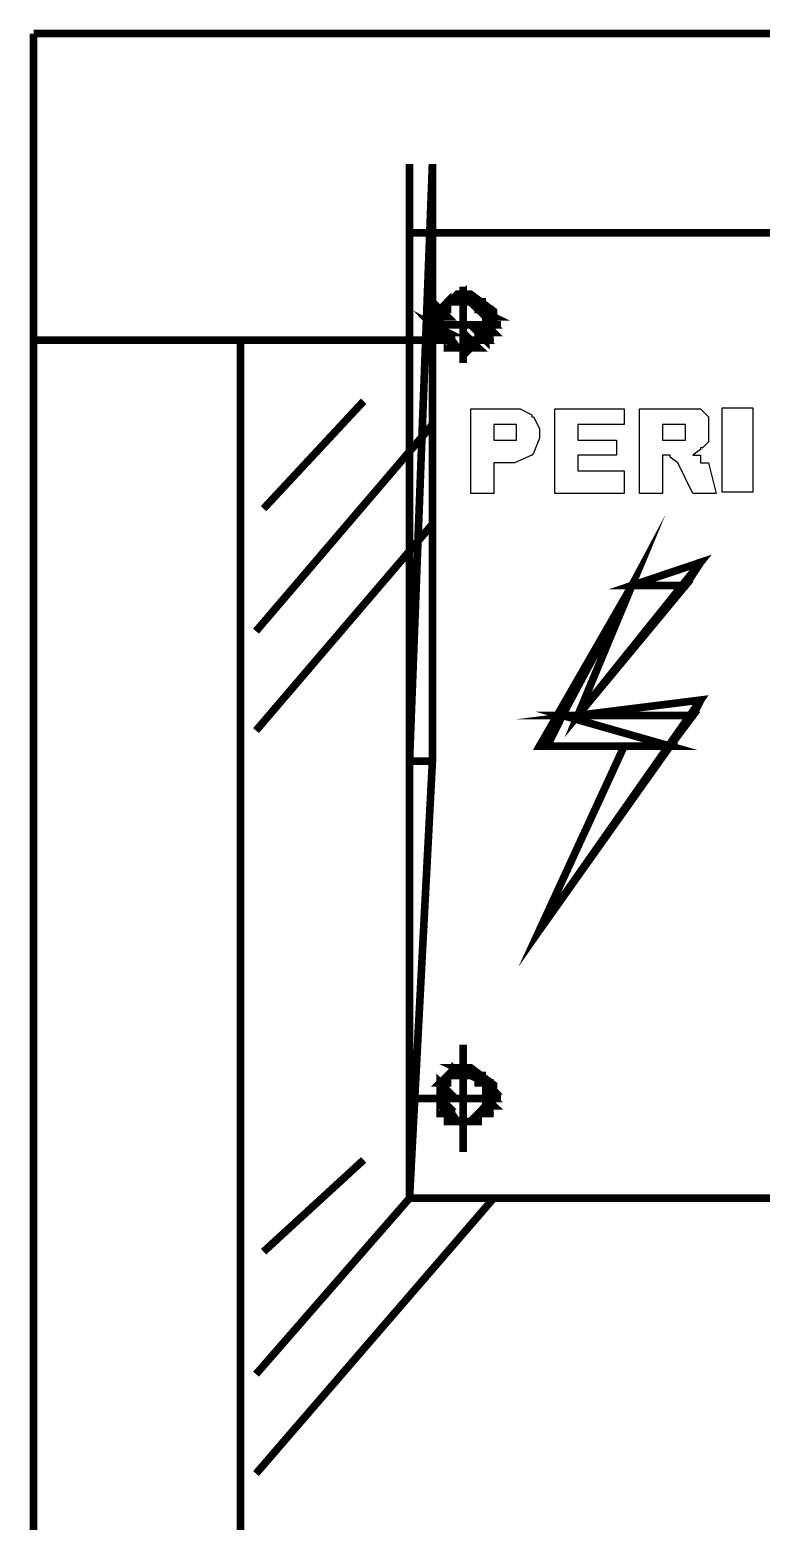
# Model space of a CAD drawing. Extents: x 219 to 1226, y 175 to 465.
# Drawn here: x 259.91 to 263.95, y 236.7 to 244.95 of the extents above; entities that cross this region are included whole.
import ezdxf

# ---------------------------------------------------------------- set-up
doc = ezdxf.new("R2010")
doc.units = 0
doc.header["$MEASUREMENT"] = 0
doc.layers.add('C00-00-00-BLACK', color=7, linetype='Continuous')
doc.layers.add('CFF-00-00', color=1, linetype='Continuous')

msp = doc.modelspace()

# ---------------------------------------------------------------- linework, layer by layer
at = {"layer": 'C00-00-00-BLACK', "const_width": 0.0423}
for points in [[(259.9295, 244.9316), (259.9295, 211.9936)], [(259.9295, 244.9316), (272.3568, 244.9316)], [(262.0091, 244.2096), (262.0091, 240.9046)], [(262.0091, 240.9046), (262.1357, 244.2096)], [(262.0091, 240.9046), (262.1357, 244.2096)], [(262.0091, 244.2096), (262.0091, 238.4866)], [(262.1357, 244.2096), (262.1357, 240.9046)], [(262.3051, 243.5316), (262.3051, 243.1086)], [(262.093, 243.3206), (262.516, 243.3206)], [(259.9295, 243.2346), (262.1357, 243.2346)], [(261.0746, 243.2346), (261.0746, 234.6736)], [(261.2016, 242.3026), (261.7554, 242.8976)], [(261.1599, 241.6246), (262.1357, 242.7676)], [(261.1599, 241.0746), (262.1357, 242.2166)], [(262.1357, 240.9046), (262.0091, 240.9046)], [(262.0091, 240.9046), (262.0091, 238.4866)], [(262.0091, 238.4866), (262.1357, 240.9046)], [(262.1357, 240.9046), (262.0091, 240.9046)], [(262.3051, 239.3356), (262.3051, 238.7426)], [(262.0091, 239.0386), (262.516, 239.0386)], [(261.2016, 238.1906), (261.7554, 238.6986)], [(261.1599, 237.5126), (262.0091, 238.4866)], [(261.1599, 236.9626), (262.4747, 238.4866)], [(262.1357, 238.4866), (262.0091, 238.4866)], [(262.0091, 238.4866), (270.0235, 238.4866)], [(266.2078, 238.4866), (262.1357, 238.4866)]]:
    msp.add_lwpolyline(points, dxfattribs=at)
for points in [[(262.0091, 238.4866), (269.2188, 238.4866), (269.2188, 243.8286), (262.0091, 243.8286), (262.0091, 238.4866)], [(262.2197, 243.4476), (262.1784, 243.4046), (262.2197, 243.4046), (262.2197, 243.4476)], [(262.1784, 243.4046), (262.2197, 243.4046), (262.2197, 243.4476), (262.1784, 243.4046)], [(262.4747, 243.3636), (262.4747, 243.3946), (262.3467, 243.4896), (262.3051, 243.4896), (262.2737, 243.4896), (262.1784, 243.3946), (262.1784, 243.3636), (262.1784, 243.3216), (262.2737, 243.1936), (262.3051, 243.1936), (262.3467, 243.1936), (262.4747, 243.3216), (262.4747, 243.3636)], [(262.4747, 243.3636), (262.4747, 243.3946), (262.3467, 243.4896), (262.3051, 243.4896), (262.2737, 243.4896), (262.1784, 243.3946), (262.1784, 243.3636), (262.1784, 243.3216), (262.2737, 243.1936), (262.3051, 243.1936), (262.3467, 243.1936), (262.4747, 243.3216), (262.4747, 243.3636)], [(262.3051, 243.4896), (262.3051, 243.4476), (262.2624, 243.4476), (262.3051, 243.4896)], [(262.4321, 243.3636), (262.4747, 243.3636), (262.3894, 243.4046), (262.4321, 243.3636)], [(262.3894, 243.4476), (262.3894, 243.4046), (262.4321, 243.4046), (262.3894, 243.4476)], [(262.3894, 243.4046), (262.4321, 243.4046), (262.3894, 243.4476), (262.3894, 243.4046)], [(262.1784, 243.2776), (262.2197, 243.2776), (262.1357, 243.3206), (262.1784, 243.2776)], [(262.1357, 243.3636), (262.1784, 243.3206), (262.1357, 243.3206), (262.1357, 243.3636)], [(262.1784, 243.4046), (262.1784, 243.3636), (262.2197, 243.3636), (262.1784, 243.4046)], [(262.1784, 243.3636), (262.2197, 243.3636), (262.1784, 243.4046), (262.1784, 243.3636)], [(262.1784, 243.4046), (262.2197, 243.4046), (262.2197, 243.4046), (262.1784, 243.4046)], [(262.1784, 243.4046), (262.2197, 243.4046), (262.2197, 243.4046), (262.1784, 243.4046)], [(262.1784, 243.4046), (262.2197, 243.4046), (262.2197, 243.4046), (262.1784, 243.4046)], [(262.1784, 243.4046), (262.2197, 243.4046), (262.2197, 243.4046), (262.1784, 243.4046)], [(262.1784, 243.4046), (262.2197, 243.4046), (262.2197, 243.4046), (262.1784, 243.4046)], [(262.1784, 243.4046), (262.2197, 243.4046), (262.2197, 243.4046), (262.1784, 243.4046)], [(262.2624, 243.4476), (262.2197, 243.4476), (262.2624, 243.4476), (262.2624, 243.4476)], [(262.2197, 243.4476), (262.2197, 243.4476)], [(262.2197, 243.4476), (262.2624, 243.4476), (262.3051, 243.4476), (262.2197, 243.4476)], [(262.2197, 243.4476), (262.2624, 243.4476), (262.2624, 243.4476), (262.2197, 243.4476)], [(262.2197, 243.4476), (262.2624, 243.4476), (262.2624, 243.4476), (262.2197, 243.4476)], [(262.2197, 243.4476), (262.2624, 243.4476), (262.2624, 243.4476), (262.2197, 243.4476)], [(262.2197, 243.4476), (262.2624, 243.4476), (262.2624, 243.4476), (262.2197, 243.4476)], [(262.2197, 243.4476), (262.2624, 243.4476), (262.2624, 243.4476), (262.2197, 243.4476)], [(262.2197, 243.4476), (262.2624, 243.4476), (262.2624, 243.4476), (262.2197, 243.4476)], [(262.3481, 243.4476), (262.2624, 243.4476), (262.3481, 243.4476)], [(262.2624, 243.4476), (262.3481, 243.4476), (262.3894, 243.4476), (262.2624, 243.4476)], [(262.3481, 243.4476), (262.3894, 243.4476), (262.2624, 243.4476), (262.3481, 243.4476)], [(262.3481, 243.4476), (262.2624, 243.4476), (262.3051, 243.4476), (262.3481, 243.4476)], [(262.2624, 243.4476), (262.2624, 243.4476)], [(262.2624, 243.4476), (262.3051, 243.4476), (262.3481, 243.4476), (262.2624, 243.4476)], [(262.2624, 243.4476), (262.3051, 243.4476), (262.3051, 243.4476), (262.2624, 243.4476)], [(262.2624, 243.4476), (262.3051, 243.4476), (262.3051, 243.4476), (262.2624, 243.4476)], [(262.2624, 243.4476), (262.2624, 243.4476)], [(262.3051, 243.4476), (262.3481, 243.4476), (262.3894, 243.4476), (262.3051, 243.4476)], [(262.3481, 243.4476), (262.3894, 243.4476), (262.3051, 243.4476), (262.3481, 243.4476)], [(262.3481, 243.4476), (262.3894, 243.4476), (262.3894, 243.4476), (262.3481, 243.4476)], [(262.3481, 243.4476), (262.3894, 243.4476), (262.3894, 243.4476), (262.3481, 243.4476)], [(262.3481, 243.4476), (262.3894, 243.4476), (262.3894, 243.4476), (262.3481, 243.4476)], [(262.3481, 243.4476), (262.3894, 243.4476), (262.3894, 243.4476), (262.3481, 243.4476)], [(262.3481, 243.4476), (262.3894, 243.4476), (262.4321, 243.4476), (262.3481, 243.4476)], [(262.3894, 243.4476), (262.4321, 243.4476), (262.3481, 243.4476), (262.3894, 243.4476)], [(262.3894, 243.4476), (262.3481, 243.4476), (262.3894, 243.4476)], [(262.3481, 243.4476), (262.3894, 243.4476), (262.4321, 243.4476), (262.3481, 243.4476)], [(262.4321, 243.3636), (262.3894, 243.4046), (262.4321, 243.4046), (262.4321, 243.3636)], [(262.3894, 243.4046), (262.4321, 243.4046), (262.4321, 243.4046), (262.3894, 243.4046)], [(262.3894, 243.4046), (262.4321, 243.4046), (262.4321, 243.4046), (262.3894, 243.4046)], [(262.3894, 243.4046), (262.4321, 243.4046), (262.4747, 243.4046), (262.3894, 243.4046)], [(262.4321, 243.4046), (262.4747, 243.4046), (262.3894, 243.4046), (262.4321, 243.4046)], [(262.4321, 243.4046), (262.3894, 243.4046), (262.4321, 243.4046)], [(262.3894, 243.4046), (262.4321, 243.4046), (262.4747, 243.4046), (262.3894, 243.4046)], [(262.4321, 243.3636), (262.4321, 243.3206), (262.4747, 243.3206), (262.4321, 243.3636)], [(262.4321, 243.3206), (262.4747, 243.3206), (262.4321, 243.3636), (262.4321, 243.3206)], [(262.1784, 243.3636), (262.1357, 243.3636), (262.1784, 243.3206), (262.1784, 243.3636)], [(262.1784, 243.2776), (262.1357, 243.3206), (262.1784, 243.3206), (262.1784, 243.2776)], [(262.1784, 243.3636), (262.1357, 243.3636), (262.1784, 243.3636), (262.1784, 243.3636)], [(262.1357, 243.3636), (262.1784, 243.3636), (262.2197, 243.3636), (262.1357, 243.3636)], [(262.1784, 243.3636), (262.2197, 243.3636), (262.1357, 243.3636), (262.1784, 243.3636)], [(262.1784, 243.3206), (262.1357, 243.3206), (262.1784, 243.3206)], [(262.1357, 243.3206), (262.1784, 243.3206), (262.2197, 243.3206), (262.1357, 243.3206)], [(262.1784, 243.3636), (262.2197, 243.3636), (262.2197, 243.3636), (262.1784, 243.3636)], [(262.1784, 243.3636), (262.2197, 243.3636), (262.2197, 243.3636), (262.1784, 243.3636)], [(262.1784, 243.3636), (262.2197, 243.3636), (262.2197, 243.3636), (262.1784, 243.3636)], [(262.1784, 243.2776), (262.1784, 243.2346), (262.2197, 243.2346), (262.1784, 243.2776)], [(262.1784, 243.2346), (262.2197, 243.2346), (262.1784, 243.2776), (262.1784, 243.2346)], [(262.3894, 243.2776), (262.4321, 243.2346), (262.3894, 243.2346), (262.3894, 243.2776)], [(262.4321, 243.3636), (262.4747, 243.3636), (262.4747, 243.3636), (262.4321, 243.3636)], [(262.4321, 243.3636), (262.4747, 243.3636), (262.4747, 243.3636), (262.4321, 243.3636)], [(262.4321, 243.3636), (262.4747, 243.3636), (262.4747, 243.3636), (262.4321, 243.3636)], [(262.4321, 243.3636), (262.4747, 243.3636), (262.4747, 243.3636), (262.4321, 243.3636)], [(262.4321, 243.3636), (262.4747, 243.3636), (262.4747, 243.3636), (262.4321, 243.3636)], [(262.4321, 243.3636), (262.4747, 243.3636), (262.4747, 243.3636), (262.4321, 243.3636)], [(262.4321, 243.3206), (262.4321, 243.2776), (262.4747, 243.2776), (262.4321, 243.3206)], [(262.4321, 243.2776), (262.4747, 243.2776), (262.4321, 243.3206), (262.4321, 243.2776)], [(262.4321, 243.3206), (262.4747, 243.3206), (262.4747, 243.3206), (262.4321, 243.3206)], [(262.4321, 243.3206), (262.4747, 243.3206), (262.4747, 243.3206), (262.4321, 243.3206)], [(262.4321, 243.3206), (262.4747, 243.3206), (262.4747, 243.3206), (262.4321, 243.3206)], [(262.4321, 243.3206), (262.4747, 243.3206), (262.4747, 243.3206), (262.4321, 243.3206)], [(262.1784, 243.2776), (262.2197, 243.2776), (262.2197, 243.2776), (262.1784, 243.2776)], [(262.1784, 243.2776), (262.2197, 243.2776), (262.2197, 243.2776), (262.1784, 243.2776)], [(262.1784, 243.2776), (262.2197, 243.2776), (262.2197, 243.2776), (262.1784, 243.2776)], [(262.1784, 243.2776), (262.2197, 243.2776), (262.2197, 243.2776), (262.1784, 243.2776)], [(262.1784, 243.2776), (262.2197, 243.2776), (262.2197, 243.2776), (262.1784, 243.2776)], [(262.1784, 243.2776), (262.2197, 243.2776), (262.2197, 243.2776), (262.1784, 243.2776)], [(262.1784, 243.2346), (262.2197, 243.2346), (262.2197, 243.2346), (262.1784, 243.2346)], [(262.1784, 243.2346), (262.2197, 243.2346), (262.2197, 243.2346), (262.1784, 243.2346)], [(262.1784, 243.2346), (262.2197, 243.2346), (262.2624, 243.2346), (262.1784, 243.2346)], [(262.2197, 243.2346), (262.2624, 243.2346), (262.1784, 243.2346), (262.2197, 243.2346)], [(262.2197, 243.2346), (262.2197, 243.1936), (262.2624, 243.1936), (262.2197, 243.2346)], [(262.2197, 243.1936), (262.2624, 243.1936), (262.2197, 243.2346), (262.2197, 243.1936)], [(262.2197, 243.2346), (262.2624, 243.2346), (262.2624, 243.2346), (262.2197, 243.2346)], [(262.2197, 243.2346), (262.2624, 243.2346), (262.2624, 243.2346), (262.2197, 243.2346)], [(262.2197, 243.2346), (262.2624, 243.2346), (262.2624, 243.2346), (262.2197, 243.2346)], [(262.2197, 243.2346), (262.2624, 243.2346), (262.2624, 243.2346), (262.2197, 243.2346)], [(262.3481, 243.1936), (262.3894, 243.1936), (262.3481, 243.2346), (262.3481, 243.1936)], [(262.3894, 243.2346), (262.3481, 243.2346), (262.3894, 243.2346), (262.3894, 243.2346)], [(262.3481, 243.1936), (262.3481, 243.2346), (262.3894, 243.2346), (262.3481, 243.1936)], [(262.4321, 243.2776), (262.3894, 243.2776), (262.4321, 243.2346), (262.4321, 243.2776)], [(262.4321, 243.2776), (262.3894, 243.2776), (262.4321, 243.2776), (262.4321, 243.2776)], [(262.3894, 243.2346), (262.3894, 243.2346)], [(262.3894, 243.2346), (262.4321, 243.2346), (262.4747, 243.2346), (262.3894, 243.2346)], [(262.3894, 243.2346), (262.4321, 243.2346), (262.4321, 243.2346), (262.3894, 243.2346)], [(262.3894, 243.2346), (262.4321, 243.2346), (262.4321, 243.2346), (262.3894, 243.2346)], [(262.3894, 243.2346), (262.4321, 243.2346), (262.4321, 243.2346), (262.3894, 243.2346)], [(262.3894, 243.2346), (262.4321, 243.2346), (262.4321, 243.2346), (262.3894, 243.2346)], [(262.3894, 243.2346), (262.3894, 243.2346)], [(262.4321, 243.2776), (262.4747, 243.2776), (262.4747, 243.2776), (262.4321, 243.2776)], [(262.4321, 243.2776), (262.4747, 243.2776), (262.4747, 243.2776), (262.4321, 243.2776)], [(262.4321, 243.2776), (262.4321, 243.2776)], [(262.2197, 243.1936), (262.2624, 243.1936), (262.3051, 243.1936), (262.2197, 243.1936)], [(262.2624, 243.1936), (262.3051, 243.1936), (262.2197, 243.1936), (262.2624, 243.1936)], [(262.2197, 243.1936), (262.2624, 243.1936), (262.3051, 243.1936), (262.2197, 243.1936)], [(262.2624, 243.1936), (262.3051, 243.1936), (262.2197, 243.1936), (262.2624, 243.1936)], [(262.2624, 243.1936), (262.3051, 243.1936), (262.3051, 243.1936), (262.2624, 243.1936)], [(262.2624, 243.1936), (262.3051, 243.1936), (262.3051, 243.1936), (262.2624, 243.1936)], [(262.2624, 243.1936), (262.3051, 243.1936), (262.3481, 243.1936), (262.2624, 243.1936)], [(262.3051, 243.1936), (262.3481, 243.1936), (262.2624, 243.1936), (262.3051, 243.1936)], [(262.2624, 243.1936), (262.3481, 243.1936), (262.3894, 243.1936), (262.2624, 243.1936)], [(262.3481, 243.1936), (262.3894, 243.1936), (262.2624, 243.1936), (262.3481, 243.1936)], [(262.2624, 243.1936), (262.3051, 243.1936), (262.3481, 243.1936), (262.2624, 243.1936)], [(262.3051, 243.1936), (262.3481, 243.1936), (262.2624, 243.1936), (262.3051, 243.1936)], [(262.3051, 243.1936), (262.2624, 243.1936), (262.3481, 243.1936), (262.3051, 243.1936)], [(262.3481, 243.1936), (262.3051, 243.1936), (262.3481, 243.1936), (262.3481, 243.1936)], [(262.3051, 243.1936), (262.3481, 243.1936), (262.3894, 243.1936), (262.3051, 243.1936)], [(262.3481, 243.1936), (262.3894, 243.1936), (262.3051, 243.1936), (262.3481, 243.1936)], [(262.3481, 243.1936), (262.3894, 243.1936), (262.3894, 243.1936), (262.3481, 243.1936)], [(262.3481, 243.1936), (262.3894, 243.1936), (262.3894, 243.1936), (262.3481, 243.1936)], [(262.3481, 243.1936), (262.3894, 243.1936), (262.3894, 243.1936), (262.3481, 243.1936)], [(262.3481, 243.1936), (262.3894, 243.1936), (262.3894, 243.1936), (262.3481, 243.1936)], [(262.3481, 243.1936), (262.3481, 243.1936)], [(263.2396, 241.8776), (262.9404, 241.1586), (262.855, 241.1586), (263.2396, 241.8776)], [(263.6199, 242.0056), (262.9404, 241.1586), (263.6199, 241.2436), (262.7284, 239.9706), (263.1969, 240.9886), (262.7284, 240.9886), (263.2396, 241.8776), (263.6199, 242.0056)], [(263.6199, 242.0056), (263.5359, 241.8776), (263.2396, 241.8776), (263.6199, 242.0056)], [(263.5359, 241.8776), (263.2396, 241.8776), (262.9404, 241.1586), (263.5359, 241.8776)], [(263.6199, 241.2436), (263.5772, 241.1586), (262.9404, 241.1586), (263.6199, 241.2436)], [(263.5772, 241.1586), (262.855, 241.1586), (263.4505, 240.9886), (263.5772, 241.1586)], [(262.855, 241.1586), (263.4505, 240.9886), (262.7711, 240.9886), (262.855, 241.1586)], [(263.1969, 240.9886), (263.4505, 240.9886), (262.7284, 239.9706), (263.1969, 240.9886)], [(262.7711, 240.9886), (263.1969, 240.9886), (262.7284, 240.9886), (262.7711, 240.9886)], [(263.1969, 240.9886), (263.4505, 240.9886), (263.4932, 240.9886), (263.1969, 240.9886)], [(263.4505, 240.9886), (263.4932, 240.9886), (263.1969, 240.9886), (263.4505, 240.9886)], [(262.2197, 239.1656), (262.1784, 239.1246), (262.2197, 239.1246), (262.2197, 239.1656)], [(262.1784, 239.1246), (262.2197, 239.1246), (262.2197, 239.1656), (262.1784, 239.1246)], [(262.4747, 239.0816), (262.4747, 239.1136), (262.3467, 239.2086), (262.3051, 239.2086), (262.2737, 239.2086), (262.1784, 239.1136), (262.1784, 239.0816), (262.1784, 239.0406), (262.2737, 238.9116), (262.3051, 238.9116), (262.3467, 238.9116), (262.4747, 239.0406), (262.4747, 239.0816)], [(262.4747, 239.0816), (262.4747, 239.1136), (262.3467, 239.2086), (262.3051, 239.2086), (262.2737, 239.2086), (262.1784, 239.1136), (262.1784, 239.0816), (262.1784, 239.0406), (262.2737, 238.9116), (262.3051, 238.9116), (262.3467, 238.9116), (262.4747, 239.0406), (262.4747, 239.0816)], [(262.4747, 239.0816), (262.4747, 239.1136), (262.3467, 239.2086), (262.3051, 239.2086), (262.2737, 239.2086), (262.1784, 239.1136), (262.1784, 239.0816), (262.1784, 239.0406), (262.2737, 238.9116), (262.3051, 238.9116), (262.3467, 238.9116), (262.4747, 239.0406), (262.4747, 239.0816)], [(262.3051, 239.2086), (262.2624, 239.2086), (262.3481, 239.1656), (262.3051, 239.2086)], [(262.2624, 239.1656), (262.2197, 239.1656), (262.2624, 239.1656), (262.2624, 239.1656)], [(262.2197, 239.1656), (262.2197, 239.1656)], [(262.2197, 239.1656), (262.2624, 239.1656), (262.3051, 239.1656), (262.2197, 239.1656)], [(262.2197, 239.1656), (262.2624, 239.1656), (262.2624, 239.1656), (262.2197, 239.1656)], [(262.2197, 239.1656), (262.2624, 239.1656), (262.2624, 239.1656), (262.2197, 239.1656)], [(262.2197, 239.1656), (262.2624, 239.1656), (262.2624, 239.1656), (262.2197, 239.1656)], [(262.2197, 239.1656), (262.2624, 239.1656), (262.2624, 239.1656), (262.2197, 239.1656)], [(262.2624, 239.2086), (262.3481, 239.1656), (262.2624, 239.1656), (262.2624, 239.2086)], [(262.3051, 239.2086), (262.2624, 239.2086), (262.3051, 239.2086), (262.3051, 239.2086)], [(262.3481, 239.1656), (262.2624, 239.1656), (262.3481, 239.1656)], [(262.2624, 239.1656), (262.3481, 239.1656), (262.3894, 239.1656), (262.2624, 239.1656)], [(262.2624, 239.1656), (262.2624, 239.1656)], [(262.2624, 239.1656), (262.3051, 239.1656), (262.3481, 239.1656), (262.2624, 239.1656)], [(262.2624, 239.1656), (262.3051, 239.1656), (262.3051, 239.1656), (262.2624, 239.1656)], [(262.2624, 239.1656), (262.3051, 239.1656), (262.3051, 239.1656), (262.2624, 239.1656)], [(262.2624, 239.1656), (262.3051, 239.1656), (262.3051, 239.1656), (262.2624, 239.1656)], [(262.2624, 239.1656), (262.3051, 239.1656), (262.3051, 239.1656), (262.2624, 239.1656)], [(262.2624, 239.1656), (262.2624, 239.1656)], [(262.3051, 239.1656), (262.3481, 239.1656), (262.3894, 239.1656), (262.3051, 239.1656)], [(262.3481, 239.1656), (262.3894, 239.1656), (262.3051, 239.1656), (262.3481, 239.1656)], [(262.3481, 239.1656), (262.3894, 239.1656), (262.3894, 239.1656), (262.3481, 239.1656)], [(262.3481, 239.1656), (262.3894, 239.1656), (262.3894, 239.1656), (262.3481, 239.1656)], [(262.3481, 239.1656), (262.3894, 239.1656), (262.3894, 239.1656), (262.3481, 239.1656)], [(262.3481, 239.1656), (262.3894, 239.1656), (262.3894, 239.1656), (262.3481, 239.1656)], [(262.3481, 239.1656), (262.3894, 239.1656), (262.4321, 239.1656), (262.3481, 239.1656)], [(262.3894, 239.1656), (262.4321, 239.1656), (262.3481, 239.1656), (262.3894, 239.1656)], [(262.3894, 239.1656), (262.3894, 239.1246), (262.4321, 239.1246), (262.3894, 239.1656)], [(262.3894, 239.1246), (262.4321, 239.1246), (262.3894, 239.1656), (262.3894, 239.1246)], [(262.3894, 239.1656), (262.4321, 239.1656), (262.4321, 239.1656), (262.3894, 239.1656)], [(262.3894, 239.1656), (262.4321, 239.1656), (262.4321, 239.1656), (262.3894, 239.1656)], [(262.3894, 239.1656), (262.4321, 239.1656), (262.4321, 239.1656), (262.3894, 239.1656)], [(262.3894, 239.1656), (262.4321, 239.1656), (262.4321, 239.1656), (262.3894, 239.1656)], [(262.1784, 239.1246), (262.1784, 239.0816), (262.2197, 239.0816), (262.1784, 239.1246)], [(262.1784, 239.0816), (262.2197, 239.0816), (262.1784, 239.1246), (262.1784, 239.0816)], [(262.1784, 239.1246), (262.2197, 239.1246), (262.2197, 239.1246), (262.1784, 239.1246)], [(262.1784, 239.1246), (262.2197, 239.1246), (262.2197, 239.1246), (262.1784, 239.1246)], [(262.1784, 239.1246), (262.2197, 239.1246), (262.2197, 239.1246), (262.1784, 239.1246)], [(262.1784, 239.1246), (262.2197, 239.1246), (262.2197, 239.1246), (262.1784, 239.1246)], [(262.1784, 239.1246), (262.2197, 239.1246), (262.2197, 239.1246), (262.1784, 239.1246)], [(262.1784, 239.1246), (262.2197, 239.1246), (262.2197, 239.1246), (262.1784, 239.1246)], [(262.1784, 239.0816), (262.1784, 239.0386), (262.2197, 239.0386), (262.1784, 239.0816)], [(262.1784, 239.0386), (262.2197, 239.0386), (262.1784, 239.0816), (262.1784, 239.0386)], [(262.1784, 239.0816), (262.2197, 239.0816), (262.2197, 239.0816), (262.1784, 239.0816)], [(262.1784, 239.0816), (262.2197, 239.0816), (262.2197, 239.0816), (262.1784, 239.0816)], [(262.1784, 239.0816), (262.2197, 239.0816), (262.2197, 239.0816), (262.1784, 239.0816)], [(262.1784, 239.0816), (262.2197, 239.0816), (262.2197, 239.0816), (262.1784, 239.0816)], [(262.1784, 239.0816), (262.2197, 239.0816), (262.2197, 239.0816), (262.1784, 239.0816)], [(262.1784, 239.0816), (262.2197, 239.0816), (262.2197, 239.0816), (262.1784, 239.0816)], [(262.3894, 239.1246), (262.4321, 239.1246), (262.4747, 239.1246), (262.3894, 239.1246)], [(262.4321, 239.1246), (262.4747, 239.1246), (262.3894, 239.1246), (262.4321, 239.1246)], [(262.4321, 239.1246), (262.3894, 239.1246), (262.4321, 239.1246)], [(262.3894, 239.1246), (262.4321, 239.1246), (262.4747, 239.1246), (262.3894, 239.1246)], [(262.4321, 239.1246), (262.4321, 239.0816), (262.4747, 239.0816), (262.4321, 239.1246)], [(262.4321, 239.0816), (262.4747, 239.0816), (262.4321, 239.1246), (262.4321, 239.0816)], [(262.4321, 239.0816), (262.4321, 239.0386), (262.4747, 239.0386), (262.4321, 239.0816)], [(262.4321, 239.0386), (262.4747, 239.0386), (262.4321, 239.0816), (262.4321, 239.0386)], [(262.4321, 239.0816), (262.4747, 239.0816), (262.4747, 239.0816), (262.4321, 239.0816)], [(262.4321, 239.0816), (262.4747, 239.0816), (262.4747, 239.0816), (262.4321, 239.0816)], [(262.4321, 239.0816), (262.4747, 239.0816), (262.4747, 239.0816), (262.4321, 239.0816)], [(262.4321, 239.0816), (262.4747, 239.0816), (262.4747, 239.0816), (262.4321, 239.0816)], [(262.4321, 239.0816), (262.4747, 239.0816), (262.4747, 239.0816), (262.4321, 239.0816)], [(262.4321, 239.0816), (262.4747, 239.0816), (262.4747, 239.0816), (262.4321, 239.0816)], [(262.1784, 239.0386), (262.1784, 238.9976), (262.2197, 238.9976), (262.1784, 239.0386)], [(262.1784, 238.9976), (262.2197, 238.9976), (262.1784, 239.0386), (262.1784, 238.9976)], [(262.1784, 239.0386), (262.2197, 239.0386), (262.2197, 239.0386), (262.1784, 239.0386)], [(262.1784, 239.0386), (262.2197, 239.0386), (262.2197, 239.0386), (262.1784, 239.0386)], [(262.1784, 238.9976), (262.1784, 238.9546), (262.2197, 238.9546), (262.1784, 238.9976)], [(262.1784, 238.9546), (262.2197, 238.9546), (262.1784, 238.9976), (262.1784, 238.9546)], [(262.4321, 238.9976), (262.4321, 238.9546), (262.3894, 238.9546), (262.4321, 238.9976)], [(262.4321, 239.0386), (262.4321, 238.9976), (262.4747, 238.9976), (262.4321, 239.0386)], [(262.4321, 238.9976), (262.4747, 238.9976), (262.4321, 239.0386), (262.4321, 238.9976)], [(262.4321, 239.0386), (262.4747, 239.0386), (262.4747, 239.0386), (262.4321, 239.0386)], [(262.4321, 239.0386), (262.4747, 239.0386), (262.4747, 239.0386), (262.4321, 239.0386)], [(262.4321, 239.0386), (262.4747, 239.0386), (262.4747, 239.0386), (262.4321, 239.0386)], [(262.4321, 239.0386), (262.4747, 239.0386), (262.4747, 239.0386), (262.4321, 239.0386)], [(262.1784, 238.9976), (262.2197, 238.9976), (262.2197, 238.9976), (262.1784, 238.9976)], [(262.1784, 238.9976), (262.2197, 238.9976), (262.2197, 238.9976), (262.1784, 238.9976)], [(262.1784, 238.9976), (262.2197, 238.9976), (262.2197, 238.9976), (262.1784, 238.9976)], [(262.1784, 238.9976), (262.2197, 238.9976), (262.2197, 238.9976), (262.1784, 238.9976)], [(262.1784, 238.9976), (262.2197, 238.9976), (262.2197, 238.9976), (262.1784, 238.9976)], [(262.1784, 238.9976), (262.2197, 238.9976), (262.2197, 238.9976), (262.1784, 238.9976)], [(262.1784, 238.9546), (262.2197, 238.9546), (262.2197, 238.9546), (262.1784, 238.9546)], [(262.1784, 238.9546), (262.2197, 238.9546), (262.2197, 238.9546), (262.1784, 238.9546)], [(262.1784, 238.9546), (262.2197, 238.9546), (262.2624, 238.9546), (262.1784, 238.9546)], [(262.2197, 238.9546), (262.2624, 238.9546), (262.1784, 238.9546), (262.2197, 238.9546)], [(262.2197, 238.9546), (262.2624, 238.9116), (262.2197, 238.9116), (262.2197, 238.9546)], [(262.2197, 238.9546), (262.2624, 238.9546), (262.2624, 238.9546), (262.2197, 238.9546)], [(262.2197, 238.9546), (262.2624, 238.9546), (262.2624, 238.9546), (262.2197, 238.9546)], [(262.2197, 238.9546), (262.2624, 238.9546), (262.2624, 238.9546), (262.2197, 238.9546)], [(262.2197, 238.9546), (262.2624, 238.9546), (262.2624, 238.9546), (262.2197, 238.9546)], [(262.2624, 238.9116), (262.2197, 238.9546), (262.2624, 238.9116)], [(262.3894, 238.9546), (262.3481, 238.9116), (262.3894, 238.9116), (262.3894, 238.9546)], [(262.3481, 238.9116), (262.3894, 238.9116), (262.3894, 238.9546), (262.3481, 238.9116)], [(262.3894, 238.9546), (262.3894, 238.9546)], [(262.3894, 238.9546), (262.4321, 238.9546), (262.4747, 238.9546), (262.3894, 238.9546)], [(262.3894, 238.9546), (262.4321, 238.9546), (262.4321, 238.9546), (262.3894, 238.9546)], [(262.3894, 238.9546), (262.4321, 238.9546), (262.4321, 238.9546), (262.3894, 238.9546)], [(262.3894, 238.9546), (262.4321, 238.9546), (262.4321, 238.9546), (262.3894, 238.9546)], [(262.3894, 238.9546), (262.4321, 238.9546), (262.4321, 238.9546), (262.3894, 238.9546)], [(262.3894, 238.9546), (262.4321, 238.9546), (262.4321, 238.9546), (262.3894, 238.9546)], [(262.3894, 238.9546), (262.4321, 238.9546), (262.4321, 238.9546), (262.3894, 238.9546)], [(262.4321, 238.9976), (262.4747, 238.9976), (262.4747, 238.9976), (262.4321, 238.9976)], [(262.4321, 238.9976), (262.4747, 238.9976), (262.4747, 238.9976), (262.4321, 238.9976)], [(262.4321, 238.9976), (262.4747, 238.9976), (262.4747, 238.9976), (262.4321, 238.9976)], [(262.4321, 238.9976), (262.4747, 238.9976), (262.4747, 238.9976), (262.4321, 238.9976)], [(262.4321, 238.9546), (262.4321, 238.9976), (262.4321, 238.9546)], [(262.2197, 238.9116), (262.2624, 238.9116), (262.3051, 238.9116), (262.2197, 238.9116)], [(262.2624, 238.9116), (262.3051, 238.9116), (262.2197, 238.9116), (262.2624, 238.9116)], [(262.2624, 238.9116), (262.3051, 238.9116), (262.3051, 238.9116), (262.2624, 238.9116)], [(262.2624, 238.9116), (262.3051, 238.9116), (262.3051, 238.9116), (262.2624, 238.9116)], [(262.2624, 238.9116), (262.3051, 238.9116), (262.3051, 238.9116), (262.2624, 238.9116)], [(262.2624, 238.9116), (262.3051, 238.9116), (262.3051, 238.9116), (262.2624, 238.9116)], [(262.2624, 238.9116), (262.3051, 238.9116), (262.3481, 238.9116), (262.2624, 238.9116)], [(262.3051, 238.9116), (262.3481, 238.9116), (262.2624, 238.9116), (262.3051, 238.9116)], [(262.2624, 238.9116), (262.3481, 238.9116), (262.3894, 238.9116), (262.2624, 238.9116)], [(262.3481, 238.9116), (262.3894, 238.9116), (262.2624, 238.9116), (262.3481, 238.9116)], [(262.2624, 238.9116), (262.3051, 238.9116), (262.3481, 238.9116), (262.2624, 238.9116)], [(262.3051, 238.9116), (262.3481, 238.9116), (262.2624, 238.9116), (262.3051, 238.9116)], [(262.3051, 238.9116), (262.2624, 238.9116), (262.3481, 238.9116), (262.3051, 238.9116)], [(262.3481, 238.9116), (262.3051, 238.9116), (262.3481, 238.9116), (262.3481, 238.9116)], [(262.3051, 238.9116), (262.3481, 238.9116), (262.3894, 238.9116), (262.3051, 238.9116)], [(262.3481, 238.9116), (262.3894, 238.9116), (262.3051, 238.9116), (262.3481, 238.9116)], [(262.3481, 238.9116), (262.3894, 238.9116), (262.3894, 238.9116), (262.3481, 238.9116)], [(262.3481, 238.9116), (262.3894, 238.9116), (262.3894, 238.9116), (262.3481, 238.9116)], [(262.3481, 238.9116), (262.3894, 238.9116), (262.3894, 238.9116), (262.3481, 238.9116)], [(262.3481, 238.9116), (262.3894, 238.9116), (262.3894, 238.9116), (262.3481, 238.9116)], [(262.3481, 238.9116), (262.3481, 238.9116)]]:
    msp.add_lwpolyline(points, close=True, dxfattribs=at)
at = {"layer": 'C00-00-00-BLACK'}
for points in [[(262.3051, 243.4896), (262.3051, 243.4476), (262.2624, 243.4476), (262.3051, 243.4896)], [(262.2197, 243.4476), (262.1784, 243.4046), (262.2197, 243.4046), (262.2197, 243.4476)], [(262.1784, 243.4046), (262.2197, 243.4046), (262.2197, 243.4476), (262.1784, 243.4046)], [(262.1784, 243.4046), (262.2197, 243.4046), (262.2197, 243.4046), (262.1784, 243.4046)], [(262.1784, 243.4046), (262.2197, 243.4046), (262.2197, 243.4046), (262.1784, 243.4046)], [(262.1784, 243.4046), (262.2197, 243.4046), (262.2197, 243.4046), (262.1784, 243.4046)], [(262.1784, 243.4046), (262.2197, 243.4046), (262.2197, 243.4046), (262.1784, 243.4046)], [(262.1784, 243.4046), (262.2197, 243.4046), (262.2197, 243.4046), (262.1784, 243.4046)], [(262.1784, 243.4046), (262.2197, 243.4046), (262.2197, 243.4046), (262.1784, 243.4046)], [(262.1784, 243.4046), (262.1784, 243.3636), (262.2197, 243.3636), (262.1784, 243.4046)], [(262.1784, 243.3636), (262.2197, 243.3636), (262.1784, 243.4046), (262.1784, 243.3636)], [(262.2624, 243.4476), (262.2197, 243.4476), (262.2624, 243.4476), (262.2624, 243.4476)], [(262.2197, 243.4476), (262.2624, 243.4476), (262.3051, 243.4476), (262.2197, 243.4476)], [(262.2197, 243.4476), (262.2624, 243.4476), (262.2624, 243.4476), (262.2197, 243.4476)], [(262.2197, 243.4476), (262.2624, 243.4476), (262.2624, 243.4476), (262.2197, 243.4476)], [(262.2197, 243.4476), (262.2624, 243.4476), (262.2624, 243.4476), (262.2197, 243.4476)], [(262.2197, 243.4476), (262.2624, 243.4476), (262.2624, 243.4476), (262.2197, 243.4476)], [(262.2197, 243.4476), (262.2624, 243.4476), (262.2624, 243.4476), (262.2197, 243.4476)], [(262.2197, 243.4476), (262.2624, 243.4476), (262.2624, 243.4476), (262.2197, 243.4476)], [(262.3481, 243.4476), (262.2624, 243.4476), (262.3481, 243.4476)], [(262.2624, 243.4476), (262.3481, 243.4476), (262.3894, 243.4476), (262.2624, 243.4476)], [(262.3481, 243.4476), (262.3894, 243.4476), (262.2624, 243.4476), (262.3481, 243.4476)], [(262.3481, 243.4476), (262.2624, 243.4476), (262.3051, 243.4476), (262.3481, 243.4476)], [(262.2624, 243.4476), (262.3051, 243.4476), (262.3481, 243.4476), (262.2624, 243.4476)], [(262.2624, 243.4476), (262.3051, 243.4476), (262.3051, 243.4476), (262.2624, 243.4476)], [(262.2624, 243.4476), (262.3051, 243.4476), (262.3051, 243.4476), (262.2624, 243.4476)], [(262.3051, 243.4476), (262.3481, 243.4476), (262.3894, 243.4476), (262.3051, 243.4476)], [(262.3481, 243.4476), (262.3894, 243.4476), (262.3051, 243.4476), (262.3481, 243.4476)], [(262.3481, 243.4476), (262.3894, 243.4476), (262.3894, 243.4476), (262.3481, 243.4476)], [(262.3481, 243.4476), (262.3894, 243.4476), (262.3894, 243.4476), (262.3481, 243.4476)], [(262.3481, 243.4476), (262.3894, 243.4476), (262.3894, 243.4476), (262.3481, 243.4476)], [(262.3481, 243.4476), (262.3894, 243.4476), (262.3894, 243.4476), (262.3481, 243.4476)], [(262.3481, 243.4476), (262.3894, 243.4476), (262.4321, 243.4476), (262.3481, 243.4476)], [(262.3894, 243.4476), (262.4321, 243.4476), (262.3481, 243.4476), (262.3894, 243.4476)], [(262.3894, 243.4476), (262.3481, 243.4476), (262.3894, 243.4476)], [(262.3481, 243.4476), (262.3894, 243.4476), (262.4321, 243.4476), (262.3481, 243.4476)], [(262.3894, 243.4476), (262.3894, 243.4046), (262.4321, 243.4046), (262.3894, 243.4476)], [(262.3894, 243.4046), (262.4321, 243.4046), (262.3894, 243.4476), (262.3894, 243.4046)], [(262.3894, 243.4046), (262.4321, 243.4046), (262.4321, 243.4046), (262.3894, 243.4046)], [(262.3894, 243.4046), (262.4321, 243.4046), (262.4321, 243.4046), (262.3894, 243.4046)], [(262.3894, 243.4046), (262.4321, 243.4046), (262.4747, 243.4046), (262.3894, 243.4046)], [(262.4321, 243.4046), (262.4747, 243.4046), (262.3894, 243.4046), (262.4321, 243.4046)], [(262.4321, 243.4046), (262.3894, 243.4046), (262.4321, 243.4046)], [(262.3894, 243.4046), (262.4321, 243.4046), (262.4747, 243.4046), (262.3894, 243.4046)], [(262.4321, 243.3636), (262.4747, 243.3636), (262.3894, 243.4046), (262.4321, 243.3636)], [(262.4321, 243.3636), (262.3894, 243.4046), (262.4321, 243.4046), (262.4321, 243.3636)], [(262.1784, 243.3636), (262.1357, 243.3636), (262.1784, 243.3636), (262.1784, 243.3636)], [(262.1357, 243.3636), (262.1784, 243.3636), (262.2197, 243.3636), (262.1357, 243.3636)], [(262.1784, 243.3636), (262.2197, 243.3636), (262.1357, 243.3636), (262.1784, 243.3636)], [(262.1784, 243.3636), (262.1357, 243.3636), (262.1784, 243.3206), (262.1784, 243.3636)], [(262.1357, 243.3636), (262.1784, 243.3206), (262.1357, 243.3206), (262.1357, 243.3636)], [(262.1784, 243.3206), (262.1357, 243.3206), (262.1784, 243.3206)], [(262.1357, 243.3206), (262.1784, 243.3206), (262.2197, 243.3206), (262.1357, 243.3206)], [(262.1784, 243.2776), (262.2197, 243.2776), (262.1357, 243.3206), (262.1784, 243.2776)], [(262.1784, 243.2776), (262.1357, 243.3206), (262.1784, 243.3206), (262.1784, 243.2776)], [(262.1784, 243.3636), (262.2197, 243.3636), (262.2197, 243.3636), (262.1784, 243.3636)], [(262.1784, 243.3636), (262.2197, 243.3636), (262.2197, 243.3636), (262.1784, 243.3636)], [(262.1784, 243.3636), (262.2197, 243.3636), (262.2197, 243.3636), (262.1784, 243.3636)], [(262.4321, 243.3636), (262.4747, 243.3636), (262.4747, 243.3636), (262.4321, 243.3636)], [(262.4321, 243.3636), (262.4747, 243.3636), (262.4747, 243.3636), (262.4321, 243.3636)], [(262.4321, 243.3636), (262.4747, 243.3636), (262.4747, 243.3636), (262.4321, 243.3636)], [(262.4321, 243.3636), (262.4747, 243.3636), (262.4747, 243.3636), (262.4321, 243.3636)], [(262.4321, 243.3636), (262.4747, 243.3636), (262.4747, 243.3636), (262.4321, 243.3636)], [(262.4321, 243.3636), (262.4747, 243.3636), (262.4747, 243.3636), (262.4321, 243.3636)], [(262.4321, 243.3636), (262.4321, 243.3206), (262.4747, 243.3206), (262.4321, 243.3636)], [(262.4321, 243.3206), (262.4747, 243.3206), (262.4321, 243.3636), (262.4321, 243.3206)], [(262.4321, 243.3206), (262.4747, 243.3206), (262.4747, 243.3206), (262.4321, 243.3206)], [(262.4321, 243.3206), (262.4747, 243.3206), (262.4747, 243.3206), (262.4321, 243.3206)], [(262.4321, 243.3206), (262.4747, 243.3206), (262.4747, 243.3206), (262.4321, 243.3206)], [(262.4321, 243.3206), (262.4747, 243.3206), (262.4747, 243.3206), (262.4321, 243.3206)], [(262.4321, 243.3206), (262.4321, 243.2776), (262.4747, 243.2776), (262.4321, 243.3206)], [(262.4321, 243.2776), (262.4747, 243.2776), (262.4321, 243.3206), (262.4321, 243.2776)], [(262.1784, 243.2776), (262.2197, 243.2776), (262.2197, 243.2776), (262.1784, 243.2776)], [(262.1784, 243.2776), (262.2197, 243.2776), (262.2197, 243.2776), (262.1784, 243.2776)], [(262.1784, 243.2776), (262.2197, 243.2776), (262.2197, 243.2776), (262.1784, 243.2776)], [(262.1784, 243.2776), (262.2197, 243.2776), (262.2197, 243.2776), (262.1784, 243.2776)], [(262.1784, 243.2776), (262.2197, 243.2776), (262.2197, 243.2776), (262.1784, 243.2776)], [(262.1784, 243.2776), (262.2197, 243.2776), (262.2197, 243.2776), (262.1784, 243.2776)], [(262.1784, 243.2776), (262.1784, 243.2346), (262.2197, 243.2346), (262.1784, 243.2776)], [(262.1784, 243.2346), (262.2197, 243.2346), (262.1784, 243.2776), (262.1784, 243.2346)], [(262.1784, 243.2346), (262.2197, 243.2346), (262.2197, 243.2346), (262.1784, 243.2346)], [(262.1784, 243.2346), (262.2197, 243.2346), (262.2197, 243.2346), (262.1784, 243.2346)], [(262.1784, 243.2346), (262.2197, 243.2346), (262.2624, 243.2346), (262.1784, 243.2346)], [(262.2197, 243.2346), (262.2624, 243.2346), (262.1784, 243.2346), (262.2197, 243.2346)], [(262.2197, 243.2346), (262.2624, 243.2346), (262.2624, 243.2346), (262.2197, 243.2346)], [(262.2197, 243.2346), (262.2624, 243.2346), (262.2624, 243.2346), (262.2197, 243.2346)], [(262.2197, 243.2346), (262.2624, 243.2346), (262.2624, 243.2346), (262.2197, 243.2346)], [(262.2197, 243.2346), (262.2624, 243.2346), (262.2624, 243.2346), (262.2197, 243.2346)], [(262.2197, 243.2346), (262.2197, 243.1936), (262.2624, 243.1936), (262.2197, 243.2346)], [(262.2197, 243.1936), (262.2624, 243.1936), (262.2197, 243.2346), (262.2197, 243.1936)], [(262.3894, 243.2346), (262.3481, 243.2346), (262.3894, 243.2346), (262.3894, 243.2346)], [(262.3481, 243.1936), (262.3894, 243.1936), (262.3481, 243.2346), (262.3481, 243.1936)], [(262.3481, 243.1936), (262.3481, 243.2346), (262.3894, 243.2346), (262.3481, 243.1936)], [(262.4321, 243.2776), (262.3894, 243.2776), (262.4321, 243.2776), (262.4321, 243.2776)], [(262.4321, 243.2776), (262.3894, 243.2776), (262.4321, 243.2346), (262.4321, 243.2776)], [(262.3894, 243.2776), (262.4321, 243.2346), (262.3894, 243.2346), (262.3894, 243.2776)], [(262.3894, 243.2346), (262.4321, 243.2346), (262.4747, 243.2346), (262.3894, 243.2346)], [(262.3894, 243.2346), (262.4321, 243.2346), (262.4321, 243.2346), (262.3894, 243.2346)], [(262.3894, 243.2346), (262.4321, 243.2346), (262.4321, 243.2346), (262.3894, 243.2346)], [(262.3894, 243.2346), (262.4321, 243.2346), (262.4321, 243.2346), (262.3894, 243.2346)], [(262.3894, 243.2346), (262.4321, 243.2346), (262.4321, 243.2346), (262.3894, 243.2346)], [(262.4321, 243.2776), (262.4747, 243.2776), (262.4747, 243.2776), (262.4321, 243.2776)], [(262.4321, 243.2776), (262.4747, 243.2776), (262.4747, 243.2776), (262.4321, 243.2776)], [(262.2197, 243.1936), (262.2624, 243.1936), (262.3051, 243.1936), (262.2197, 243.1936)], [(262.2624, 243.1936), (262.3051, 243.1936), (262.2197, 243.1936), (262.2624, 243.1936)], [(262.2197, 243.1936), (262.2624, 243.1936), (262.3051, 243.1936), (262.2197, 243.1936)], [(262.2624, 243.1936), (262.3051, 243.1936), (262.2197, 243.1936), (262.2624, 243.1936)], [(262.2624, 243.1936), (262.3051, 243.1936), (262.3051, 243.1936), (262.2624, 243.1936)], [(262.2624, 243.1936), (262.3051, 243.1936), (262.3051, 243.1936), (262.2624, 243.1936)], [(262.2624, 243.1936), (262.3051, 243.1936), (262.3481, 243.1936), (262.2624, 243.1936)], [(262.3051, 243.1936), (262.3481, 243.1936), (262.2624, 243.1936), (262.3051, 243.1936)], [(262.2624, 243.1936), (262.3481, 243.1936), (262.3894, 243.1936), (262.2624, 243.1936)], [(262.3481, 243.1936), (262.3894, 243.1936), (262.2624, 243.1936), (262.3481, 243.1936)], [(262.2624, 243.1936), (262.3051, 243.1936), (262.3481, 243.1936), (262.2624, 243.1936)], [(262.3051, 243.1936), (262.3481, 243.1936), (262.2624, 243.1936), (262.3051, 243.1936)], [(262.3051, 243.1936), (262.2624, 243.1936), (262.3481, 243.1936), (262.3051, 243.1936)], [(262.3481, 243.1936), (262.3051, 243.1936), (262.3481, 243.1936), (262.3481, 243.1936)], [(262.3051, 243.1936), (262.3481, 243.1936), (262.3894, 243.1936), (262.3051, 243.1936)], [(262.3481, 243.1936), (262.3894, 243.1936), (262.3051, 243.1936), (262.3481, 243.1936)], [(262.3481, 243.1936), (262.3894, 243.1936), (262.3894, 243.1936), (262.3481, 243.1936)], [(262.3481, 243.1936), (262.3894, 243.1936), (262.3894, 243.1936), (262.3481, 243.1936)], [(262.3481, 243.1936), (262.3894, 243.1936), (262.3894, 243.1936), (262.3481, 243.1936)], [(262.3481, 243.1936), (262.3894, 243.1936), (262.3894, 243.1936), (262.3481, 243.1936)], [(263.6199, 242.0056), (263.5359, 241.8776), (263.2396, 241.8776), (263.6199, 242.0056)], [(263.2396, 241.8776), (262.9404, 241.1586), (262.855, 241.1586), (263.2396, 241.8776)], [(263.5359, 241.8776), (263.2396, 241.8776), (262.9404, 241.1586), (263.5359, 241.8776)], [(263.6199, 241.2436), (263.5772, 241.1586), (262.9404, 241.1586), (263.6199, 241.2436)], [(262.855, 241.1586), (263.4505, 240.9886), (262.7711, 240.9886), (262.855, 241.1586)], [(263.5772, 241.1586), (262.855, 241.1586), (263.4505, 240.9886), (263.5772, 241.1586)], [(262.7711, 240.9886), (263.1969, 240.9886), (262.7284, 240.9886), (262.7711, 240.9886)], [(263.1969, 240.9886), (263.4505, 240.9886), (262.7284, 239.9706), (263.1969, 240.9886)], [(263.1969, 240.9886), (263.4505, 240.9886), (263.4932, 240.9886), (263.1969, 240.9886)], [(263.4505, 240.9886), (263.4932, 240.9886), (263.1969, 240.9886), (263.4505, 240.9886)], [(262.3051, 239.2086), (262.2624, 239.2086), (262.3051, 239.2086), (262.3051, 239.2086)], [(262.3051, 239.2086), (262.2624, 239.2086), (262.3481, 239.1656), (262.3051, 239.2086)], [(262.2624, 239.2086), (262.3481, 239.1656), (262.2624, 239.1656), (262.2624, 239.2086)], [(262.2197, 239.1656), (262.1784, 239.1246), (262.2197, 239.1246), (262.2197, 239.1656)], [(262.1784, 239.1246), (262.2197, 239.1246), (262.2197, 239.1656), (262.1784, 239.1246)], [(262.1784, 239.1246), (262.2197, 239.1246), (262.2197, 239.1246), (262.1784, 239.1246)], [(262.1784, 239.1246), (262.2197, 239.1246), (262.2197, 239.1246), (262.1784, 239.1246)], [(262.1784, 239.1246), (262.2197, 239.1246), (262.2197, 239.1246), (262.1784, 239.1246)], [(262.1784, 239.1246), (262.2197, 239.1246), (262.2197, 239.1246), (262.1784, 239.1246)], [(262.1784, 239.1246), (262.2197, 239.1246), (262.2197, 239.1246), (262.1784, 239.1246)], [(262.1784, 239.1246), (262.2197, 239.1246), (262.2197, 239.1246), (262.1784, 239.1246)], [(262.1784, 239.1246), (262.1784, 239.0816), (262.2197, 239.0816), (262.1784, 239.1246)], [(262.1784, 239.0816), (262.2197, 239.0816), (262.1784, 239.1246), (262.1784, 239.0816)], [(262.2624, 239.1656), (262.2197, 239.1656), (262.2624, 239.1656), (262.2624, 239.1656)], [(262.2197, 239.1656), (262.2624, 239.1656), (262.3051, 239.1656), (262.2197, 239.1656)], [(262.2197, 239.1656), (262.2624, 239.1656), (262.2624, 239.1656), (262.2197, 239.1656)], [(262.2197, 239.1656), (262.2624, 239.1656), (262.2624, 239.1656), (262.2197, 239.1656)], [(262.2197, 239.1656), (262.2624, 239.1656), (262.2624, 239.1656), (262.2197, 239.1656)], [(262.2197, 239.1656), (262.2624, 239.1656), (262.2624, 239.1656), (262.2197, 239.1656)], [(262.3481, 239.1656), (262.2624, 239.1656), (262.3481, 239.1656)], [(262.2624, 239.1656), (262.3481, 239.1656), (262.3894, 239.1656), (262.2624, 239.1656)], [(262.2624, 239.1656), (262.3051, 239.1656), (262.3481, 239.1656), (262.2624, 239.1656)], [(262.2624, 239.1656), (262.3051, 239.1656), (262.3051, 239.1656), (262.2624, 239.1656)], [(262.2624, 239.1656), (262.3051, 239.1656), (262.3051, 239.1656), (262.2624, 239.1656)], [(262.2624, 239.1656), (262.3051, 239.1656), (262.3051, 239.1656), (262.2624, 239.1656)], [(262.2624, 239.1656), (262.3051, 239.1656), (262.3051, 239.1656), (262.2624, 239.1656)], [(262.3051, 239.1656), (262.3481, 239.1656), (262.3894, 239.1656), (262.3051, 239.1656)], [(262.3481, 239.1656), (262.3894, 239.1656), (262.3051, 239.1656), (262.3481, 239.1656)], [(262.3481, 239.1656), (262.3894, 239.1656), (262.3894, 239.1656), (262.3481, 239.1656)], [(262.3481, 239.1656), (262.3894, 239.1656), (262.3894, 239.1656), (262.3481, 239.1656)], [(262.3481, 239.1656), (262.3894, 239.1656), (262.3894, 239.1656), (262.3481, 239.1656)], [(262.3481, 239.1656), (262.3894, 239.1656), (262.3894, 239.1656), (262.3481, 239.1656)], [(262.3481, 239.1656), (262.3894, 239.1656), (262.4321, 239.1656), (262.3481, 239.1656)], [(262.3894, 239.1656), (262.4321, 239.1656), (262.3481, 239.1656), (262.3894, 239.1656)], [(262.3894, 239.1656), (262.4321, 239.1656), (262.4321, 239.1656), (262.3894, 239.1656)], [(262.3894, 239.1656), (262.4321, 239.1656), (262.4321, 239.1656), (262.3894, 239.1656)], [(262.3894, 239.1656), (262.4321, 239.1656), (262.4321, 239.1656), (262.3894, 239.1656)], [(262.3894, 239.1656), (262.4321, 239.1656), (262.4321, 239.1656), (262.3894, 239.1656)], [(262.3894, 239.1656), (262.3894, 239.1246), (262.4321, 239.1246), (262.3894, 239.1656)], [(262.3894, 239.1246), (262.4321, 239.1246), (262.3894, 239.1656), (262.3894, 239.1246)], [(262.3894, 239.1246), (262.4321, 239.1246), (262.4747, 239.1246), (262.3894, 239.1246)], [(262.4321, 239.1246), (262.4747, 239.1246), (262.3894, 239.1246), (262.4321, 239.1246)], [(262.4321, 239.1246), (262.3894, 239.1246), (262.4321, 239.1246)], [(262.3894, 239.1246), (262.4321, 239.1246), (262.4747, 239.1246), (262.3894, 239.1246)], [(262.4321, 239.1246), (262.4321, 239.0816), (262.4747, 239.0816), (262.4321, 239.1246)], [(262.4321, 239.0816), (262.4747, 239.0816), (262.4321, 239.1246), (262.4321, 239.0816)], [(262.1784, 239.0816), (262.2197, 239.0816), (262.2197, 239.0816), (262.1784, 239.0816)], [(262.1784, 239.0816), (262.2197, 239.0816), (262.2197, 239.0816), (262.1784, 239.0816)], [(262.1784, 239.0816), (262.2197, 239.0816), (262.2197, 239.0816), (262.1784, 239.0816)], [(262.1784, 239.0816), (262.2197, 239.0816), (262.2197, 239.0816), (262.1784, 239.0816)], [(262.1784, 239.0816), (262.2197, 239.0816), (262.2197, 239.0816), (262.1784, 239.0816)], [(262.1784, 239.0816), (262.2197, 239.0816), (262.2197, 239.0816), (262.1784, 239.0816)], [(262.1784, 239.0816), (262.1784, 239.0386), (262.2197, 239.0386), (262.1784, 239.0816)], [(262.1784, 239.0386), (262.2197, 239.0386), (262.1784, 239.0816), (262.1784, 239.0386)], [(262.1784, 239.0386), (262.2197, 239.0386), (262.2197, 239.0386), (262.1784, 239.0386)], [(262.1784, 239.0386), (262.2197, 239.0386), (262.2197, 239.0386), (262.1784, 239.0386)], [(262.1784, 239.0386), (262.1784, 238.9976), (262.2197, 238.9976), (262.1784, 239.0386)], [(262.1784, 238.9976), (262.2197, 238.9976), (262.1784, 239.0386), (262.1784, 238.9976)], [(262.4321, 239.0816), (262.4747, 239.0816), (262.4747, 239.0816), (262.4321, 239.0816)], [(262.4321, 239.0816), (262.4747, 239.0816), (262.4747, 239.0816), (262.4321, 239.0816)], [(262.4321, 239.0816), (262.4747, 239.0816), (262.4747, 239.0816), (262.4321, 239.0816)], [(262.4321, 239.0816), (262.4747, 239.0816), (262.4747, 239.0816), (262.4321, 239.0816)], [(262.4321, 239.0816), (262.4747, 239.0816), (262.4747, 239.0816), (262.4321, 239.0816)], [(262.4321, 239.0816), (262.4747, 239.0816), (262.4747, 239.0816), (262.4321, 239.0816)], [(262.4321, 239.0816), (262.4321, 239.0386), (262.4747, 239.0386), (262.4321, 239.0816)], [(262.4321, 239.0386), (262.4747, 239.0386), (262.4321, 239.0816), (262.4321, 239.0386)], [(262.4321, 239.0386), (262.4747, 239.0386), (262.4747, 239.0386), (262.4321, 239.0386)], [(262.4321, 239.0386), (262.4747, 239.0386), (262.4747, 239.0386), (262.4321, 239.0386)], [(262.4321, 239.0386), (262.4747, 239.0386), (262.4747, 239.0386), (262.4321, 239.0386)], [(262.4321, 239.0386), (262.4747, 239.0386), (262.4747, 239.0386), (262.4321, 239.0386)], [(262.4321, 239.0386), (262.4321, 238.9976), (262.4747, 238.9976), (262.4321, 239.0386)], [(262.4321, 238.9976), (262.4747, 238.9976), (262.4321, 239.0386), (262.4321, 238.9976)], [(262.1784, 238.9976), (262.2197, 238.9976), (262.2197, 238.9976), (262.1784, 238.9976)], [(262.1784, 238.9976), (262.2197, 238.9976), (262.2197, 238.9976), (262.1784, 238.9976)], [(262.1784, 238.9976), (262.2197, 238.9976), (262.2197, 238.9976), (262.1784, 238.9976)], [(262.1784, 238.9976), (262.2197, 238.9976), (262.2197, 238.9976), (262.1784, 238.9976)], [(262.1784, 238.9976), (262.2197, 238.9976), (262.2197, 238.9976), (262.1784, 238.9976)], [(262.1784, 238.9976), (262.2197, 238.9976), (262.2197, 238.9976), (262.1784, 238.9976)], [(262.1784, 238.9976), (262.1784, 238.9546), (262.2197, 238.9546), (262.1784, 238.9976)], [(262.1784, 238.9546), (262.2197, 238.9546), (262.1784, 238.9976), (262.1784, 238.9546)], [(262.1784, 238.9546), (262.2197, 238.9546), (262.2197, 238.9546), (262.1784, 238.9546)], [(262.1784, 238.9546), (262.2197, 238.9546), (262.2197, 238.9546), (262.1784, 238.9546)], [(262.1784, 238.9546), (262.2197, 238.9546), (262.2624, 238.9546), (262.1784, 238.9546)], [(262.2197, 238.9546), (262.2624, 238.9546), (262.1784, 238.9546), (262.2197, 238.9546)], [(262.2197, 238.9546), (262.2624, 238.9546), (262.2624, 238.9546), (262.2197, 238.9546)], [(262.2197, 238.9546), (262.2624, 238.9546), (262.2624, 238.9546), (262.2197, 238.9546)], [(262.2197, 238.9546), (262.2624, 238.9546), (262.2624, 238.9546), (262.2197, 238.9546)], [(262.2197, 238.9546), (262.2624, 238.9546), (262.2624, 238.9546), (262.2197, 238.9546)], [(262.2624, 238.9116), (262.2197, 238.9546), (262.2624, 238.9116)], [(262.2197, 238.9546), (262.2624, 238.9116), (262.2197, 238.9116), (262.2197, 238.9546)], [(262.3894, 238.9546), (262.3481, 238.9116), (262.3894, 238.9116), (262.3894, 238.9546)], [(262.3481, 238.9116), (262.3894, 238.9116), (262.3894, 238.9546), (262.3481, 238.9116)], [(262.4321, 238.9976), (262.4321, 238.9546), (262.3894, 238.9546), (262.4321, 238.9976)], [(262.3894, 238.9546), (262.4321, 238.9546), (262.4747, 238.9546), (262.3894, 238.9546)], [(262.3894, 238.9546), (262.4321, 238.9546), (262.4321, 238.9546), (262.3894, 238.9546)], [(262.3894, 238.9546), (262.4321, 238.9546), (262.4321, 238.9546), (262.3894, 238.9546)], [(262.3894, 238.9546), (262.4321, 238.9546), (262.4321, 238.9546), (262.3894, 238.9546)], [(262.3894, 238.9546), (262.4321, 238.9546), (262.4321, 238.9546), (262.3894, 238.9546)], [(262.3894, 238.9546), (262.4321, 238.9546), (262.4321, 238.9546), (262.3894, 238.9546)], [(262.3894, 238.9546), (262.4321, 238.9546), (262.4321, 238.9546), (262.3894, 238.9546)], [(262.4321, 238.9976), (262.4747, 238.9976), (262.4747, 238.9976), (262.4321, 238.9976)], [(262.4321, 238.9976), (262.4747, 238.9976), (262.4747, 238.9976), (262.4321, 238.9976)], [(262.4321, 238.9976), (262.4747, 238.9976), (262.4747, 238.9976), (262.4321, 238.9976)], [(262.4321, 238.9976), (262.4747, 238.9976), (262.4747, 238.9976), (262.4321, 238.9976)], [(262.4321, 238.9546), (262.4321, 238.9976), (262.4321, 238.9546)], [(262.2197, 238.9116), (262.2624, 238.9116), (262.3051, 238.9116), (262.2197, 238.9116)], [(262.2624, 238.9116), (262.3051, 238.9116), (262.2197, 238.9116), (262.2624, 238.9116)], [(262.2624, 238.9116), (262.3051, 238.9116), (262.3051, 238.9116), (262.2624, 238.9116)], [(262.2624, 238.9116), (262.3051, 238.9116), (262.3051, 238.9116), (262.2624, 238.9116)], [(262.2624, 238.9116), (262.3051, 238.9116), (262.3051, 238.9116), (262.2624, 238.9116)], [(262.2624, 238.9116), (262.3051, 238.9116), (262.3051, 238.9116), (262.2624, 238.9116)], [(262.2624, 238.9116), (262.3051, 238.9116), (262.3481, 238.9116), (262.2624, 238.9116)], [(262.3051, 238.9116), (262.3481, 238.9116), (262.2624, 238.9116), (262.3051, 238.9116)], [(262.2624, 238.9116), (262.3481, 238.9116), (262.3894, 238.9116), (262.2624, 238.9116)], [(262.3481, 238.9116), (262.3894, 238.9116), (262.2624, 238.9116), (262.3481, 238.9116)], [(262.2624, 238.9116), (262.3051, 238.9116), (262.3481, 238.9116), (262.2624, 238.9116)], [(262.3051, 238.9116), (262.3481, 238.9116), (262.2624, 238.9116), (262.3051, 238.9116)], [(262.3051, 238.9116), (262.2624, 238.9116), (262.3481, 238.9116), (262.3051, 238.9116)], [(262.3481, 238.9116), (262.3051, 238.9116), (262.3481, 238.9116), (262.3481, 238.9116)], [(262.3051, 238.9116), (262.3481, 238.9116), (262.3894, 238.9116), (262.3051, 238.9116)], [(262.3481, 238.9116), (262.3894, 238.9116), (262.3051, 238.9116), (262.3481, 238.9116)], [(262.3481, 238.9116), (262.3894, 238.9116), (262.3894, 238.9116), (262.3481, 238.9116)], [(262.3481, 238.9116), (262.3894, 238.9116), (262.3894, 238.9116), (262.3481, 238.9116)], [(262.3481, 238.9116), (262.3894, 238.9116), (262.3894, 238.9116), (262.3481, 238.9116)], [(262.3481, 238.9116), (262.3894, 238.9116), (262.3894, 238.9116), (262.3481, 238.9116)]]:
    msp.add_lwpolyline(points, close=True, dxfattribs=at)
at = {"layer": 'CFF-00-00'}
for points in [[(262.3481, 242.8546), (262.6014, 242.8546), (262.6222, 242.8546), (262.6857, 242.8226), (262.6857, 242.8116), (262.6952, 242.8116), (262.7284, 242.7466), (262.7284, 242.7256), (262.7284, 242.6936), (262.6952, 242.6096), (262.6857, 242.5986), (262.6857, 242.5986), (262.5905, 242.5556), (262.5587, 242.5556), (262.4747, 242.5556), (262.4747, 242.3866), (262.3481, 242.3866), (262.3481, 242.8546)], [(262.8138, 242.8546), (263.1969, 242.8546), (263.1969, 242.7676), (262.9404, 242.7676), (262.9404, 242.6826), (263.1542, 242.6826), (263.1542, 242.5986), (262.9404, 242.5986), (262.9404, 242.5126), (263.1969, 242.5126), (263.1969, 242.3866), (262.8138, 242.3866), (262.8138, 242.8546)], [(263.2808, 242.3866), (263.2808, 242.8546), (263.4932, 242.8546), (263.525, 242.8546), (263.5952, 242.8546), (263.6199, 242.8546), (263.6199, 242.8546), (263.6625, 242.8116), (263.6625, 242.8116), (263.6625, 242.8116), (263.6625, 242.7466), (263.6625, 242.7256), (263.6625, 242.7256), (263.6625, 242.6826), (263.6625, 242.6826), (263.6625, 242.6726), (263.6294, 242.6396), (263.6199, 242.6396), (263.6199, 242.6296), (263.5772, 242.5986), (263.5772, 242.5986), (263.5772, 242.5986), (263.6199, 242.5986), (263.6199, 242.5986), (263.6199, 242.5986), (263.6199, 242.5666), (263.6199, 242.5556), (263.6199, 242.5556), (263.6625, 242.5556), (263.6625, 242.5556), (263.7052, 242.3866), (263.5772, 242.3866), (263.4932, 242.5556), (263.4932, 242.5556), (263.4505, 242.5886), (263.4505, 242.5986), (263.4505, 242.5986), (263.4188, 242.5986), (263.4089, 242.5986), (263.4089, 242.5986), (263.4089, 242.3866), (263.2808, 242.3866)], [(263.7398, 242.8606), (263.9077, 242.8606), (263.9077, 242.3946), (263.7398, 242.3946), (263.7398, 242.8606)], [(262.4747, 242.6826), (262.516, 242.6826), (262.5368, 242.6826), (262.5848, 242.6826), (262.6014, 242.6826), (262.6014, 242.6826), (262.6014, 242.7256), (262.6014, 242.7256), (262.6014, 242.7256), (262.6014, 242.7586), (262.6014, 242.7676), (262.5795, 242.7676), (262.5312, 242.7676), (262.516, 242.7676), (262.4747, 242.7676), (262.4747, 242.6826)], [(263.4089, 242.6826), (263.4932, 242.6826), (263.4932, 242.6826), (263.4932, 242.6826), (263.4932, 242.6826), (263.4932, 242.6826), (263.5359, 242.6826), (263.5359, 242.6826), (263.5359, 242.6826), (263.5359, 242.7256), (263.5359, 242.7256), (263.5359, 242.7256), (263.5359, 242.7676), (263.5359, 242.7676), (263.5359, 242.7676), (263.4932, 242.7676), (263.4932, 242.7676), (263.4089, 242.7676), (263.4089, 242.6826)]]:
    msp.add_lwpolyline(points, close=True, dxfattribs=at)

doc.saveas('drawing.dxf')
